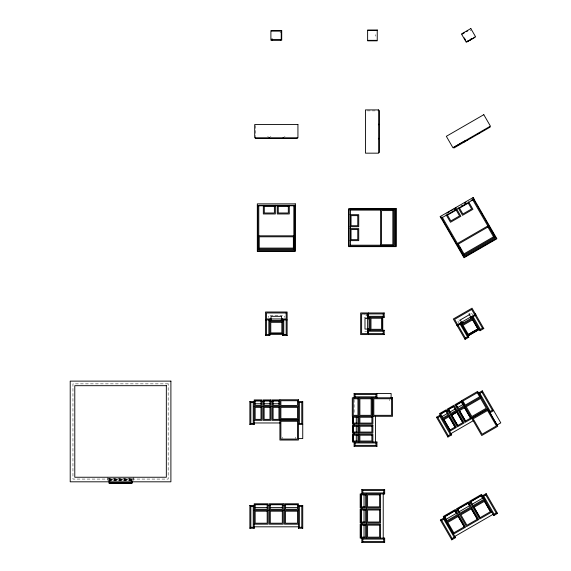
<?xml version="1.0" encoding="UTF-8"?>
<svg xmlns="http://www.w3.org/2000/svg" width="571" height="571" viewBox="0 0 571 571"><rect width="100%" height="100%" fill="white"/><g stroke="black" fill="none" stroke-linecap="round" stroke-linejoin="round"><path stroke-width="0.43" stroke-dasharray="2.85 2.14" d="M470.211 30.848L471.253 30.249M468.313 314.207L469.755 313.372L470.611 314.857M280.033 32.29L281.232 32.29M271.382 38.542L272.581 38.542M367.281 110.867L377.574 110.867M267.578 136.819L268.299 136.819M270.219 136.819L270.94 136.819M284.315 136.819L285.036 136.819M270.054 315.37L282.559 315.37M364.027 317.526L366.596 317.526M364.726 331.701L366.653 331.701M107.876 478.562L133.243 478.562M109.075 478.969L132.037 478.969M109.075 479.155L132.037 479.155M109.796 479.711L131.316 479.711M109.075 480.083L132.037 480.083M109.075 480.268L132.037 480.268M107.876 480.489L133.243 480.489M458.934 319.624L459.791 321.109M457.828 321.073L458.791 322.736M471.567 313.144L472.524 314.807M389.679 399.386L389.679 400.671M375.789 34.695L375.789 36.137M366.653 313.922L366.653 315.849L364.726 315.849L364.726 314.564M354.113 399.55L354.113 413.647M295.535 437.143L295.535 438.428M284.237 316.077L284.237 317.362M282.795 437.143L282.795 438.428M268.377 316.077L268.377 317.362M255.637 125.527L255.637 136.683M133.243 477.242L133.243 481.046M132.037 478.562L132.037 481.303M131.316 478.969L131.316 481.303M109.796 478.969L109.796 481.303M109.075 478.562L109.075 481.303M107.876 477.242L107.876 481.046M168.16 383.862L72.952 383.862L72.952 479.069L168.16 479.069L168.16 383.862"/><path stroke-width="0.86" d="M478.541 392.984L479.847 393.333L490.303 411.441L489.954 412.754L493.701 410.585L492.388 410.235L481.931 392.134L482.281 390.821L478.541 392.984L497.041 425.031L500.788 422.868L482.281 390.821M497.555 513.393L496.242 513.043L485.793 494.943L486.142 493.63L482.402 495.792L493.815 515.563L497.555 513.393L486.142 493.63M493.815 515.563L494.165 514.25L483.716 496.142L482.402 495.792M451.661 434.859L450.348 434.51L439.891 416.402L440.241 415.088L436.494 417.251L447.914 437.022L451.661 434.859L439.42 413.661L446.144 409.778L456.343 427.436L449.62 431.319M460.711 323.172L468.805 337.211L465.065 339.374L465.422 338.061L457.849 324.949M447.914 437.022L448.271 435.709L437.807 417.608L436.494 417.251M475.265 313.786L483.794 328.561L480.054 330.723L480.404 329.41L472.831 316.298M455.522 537.668L454.209 537.318L443.753 519.21L444.11 517.904L440.362 520.06L451.775 539.831L455.522 537.668L444.11 517.904M451.775 539.831L452.125 538.517L441.676 520.417L440.362 520.06M269.819 319.332L269.819 335.541L265.494 335.541L266.45 334.585L266.45 319.439M265.494 335.541L265.494 312.009L287.12 312.009L287.12 335.541L282.795 335.541L283.758 334.585L283.758 319.439M254.202 424.41L253.239 423.454L253.239 402.548L254.202 401.584L249.87 401.584L249.87 424.41L254.202 424.41L254.202 399.928L261.968 399.928L261.968 420.32L254.202 420.32M249.87 424.41L250.833 423.454L250.833 402.548L249.87 401.584M384.197 317.29L383.234 316.327L368.095 316.327L368.095 313.922L383.234 313.922L384.197 312.958L384.197 317.29L367.988 317.29M301.781 402.548L302.744 401.584L298.412 401.584L299.375 402.548L299.375 423.454L298.412 424.41L302.744 424.41L301.781 423.454L301.781 402.548L299.375 402.548M384.197 334.592L383.234 333.628L368.095 333.628L368.095 331.223L383.234 331.223L384.197 330.266L384.197 334.592L360.658 334.592L360.658 312.958L384.197 312.958M354.113 393.462L355.076 394.425L375.982 394.425L376.946 393.462L376.946 397.787L375.982 396.824L355.076 396.824L354.113 397.787L354.113 393.462L391.121 393.462L391.121 397.787M254.202 528.254L253.239 527.29L253.239 506.384L254.202 505.428L249.87 505.428L249.87 528.254L254.202 528.254L254.202 503.772L268.142 503.772L268.142 524.171L254.202 524.171M249.87 528.254L250.833 527.29L250.833 506.384L249.87 505.428M376.946 442.004L375.982 442.968L355.076 442.968L354.113 442.004L354.113 446.329L355.076 445.366L375.982 445.366L376.946 446.329L376.946 442.004L352.464 442.004L352.464 434.231L372.863 434.231L372.863 442.004M302.744 528.254L301.781 527.29L301.781 506.384L302.744 505.428L298.412 505.428L299.375 506.384L299.375 527.29L298.412 528.254L302.744 528.254L302.744 505.428M384.668 493.908L383.712 492.944L362.799 492.944L361.836 493.908L361.836 489.583L384.668 489.583L384.668 493.908L360.187 493.908L360.187 507.84L380.579 507.84L380.579 493.908M361.836 489.583L362.799 490.539L383.712 490.539L384.668 489.583M384.668 538.125L383.712 539.081L362.799 539.081L361.836 538.125L361.836 542.45L362.799 541.486L383.712 541.486L384.668 542.45L384.668 538.125L360.187 538.125L360.187 524.185L380.579 524.185L380.579 538.125M478.962 133.571L479.597 133.2M470.326 39.941L471.575 39.221M479.847 393.333L481.931 392.134M483.716 496.142L485.793 494.943M494.165 514.25L496.242 513.043M462.117 34.132L464.252 32.904M466.386 31.669L467.806 30.848M466.45 41.626L467.87 40.805M469.997 39.57L472.131 38.343M440.212 216.545L473.095 197.559L496.884 238.764L464.002 257.749L440.212 216.545L441.169 218.208L474.051 199.222L473.095 197.559M446.972 213.197L449.263 211.87M450.783 210.992L452.311 210.114M453.838 209.229L456.129 207.908M464.523 203.062L466.05 202.184M454.309 210.071L455.794 209.214M461.182 206.102L462.667 205.246M464.152 204.389L465.643 203.526M471.046 200.407L472.567 199.529L488.776 227.608M463.245 322.387L457.257 325.848L453.303 318.989L472.031 308.183L475.986 315.028L470.74 318.054M472.959 318.44L461.725 324.928L467.97 335.748L479.212 329.26M472.61 319.753L463.031 325.284L468.327 334.435L477.898 328.917L472.61 319.753L477.898 328.91L468.327 334.435M468.092 335.962L479.333 329.467M465.422 338.061L467.499 336.861L468.805 337.211M480.404 329.41L482.481 328.211L483.794 328.561M440.733 414.011L445.794 411.091M453.567 406.602L448.499 409.521L450.769 413.454L455.829 410.528L453.481 406.452L448.413 409.378L449.941 412.019L455.008 409.1M461.332 402.12L456.272 405.039L458.542 408.972L463.602 406.045L461.254 401.97L456.186 404.896L457.714 407.537L462.781 404.611M446.386 411.541L448.692 410.214M437.807 417.608L439.891 416.402M442.175 416.509L447.236 413.582M442.646 419.25L449.377 415.367M464.915 406.395L480.939 397.145L477.627 391.406L461.604 400.656L464.915 406.395L458.192 410.285L465.158 422.347L487.905 409.214L497.755 426.28L481.738 435.53L461.689 400.806L454.959 404.682L458.192 410.285M450.419 414.767L447.193 409.171L453.916 405.289L464.116 422.954L457.385 426.837L450.419 414.767L457.143 410.877M443.96 419.599L449.027 416.68L455.03 427.087L449.969 430.006L443.96 419.599L449.969 430.006M459.498 410.635L464.558 407.708L470.575 418.115L465.508 421.034L459.498 410.635L465.508 421.034M457.735 425.523L462.803 422.604L456.8 412.191L451.732 415.117L457.735 425.523L451.732 415.117L456.793 412.191L462.803 422.604M471.525 417.836L487.548 408.593M450.94 433.61L473.202 420.756M448.271 435.709L450.348 434.51M490.303 411.441L492.388 410.235M470.818 501.681L481.217 495.671L483.487 499.604L473.088 505.606L470.732 501.538L481.139 495.528L482.666 498.169L472.26 504.179M455.594 511.266L457.892 509.946M469.383 503.308L470.911 502.423M441.676 520.417L443.753 519.21M446.515 522.065L458.577 515.092L455.351 509.496L443.282 516.47L453.474 534.128L465.551 527.161L458.577 515.092M459.619 514.492L471.689 507.526L468.463 501.93L456.393 508.897L466.586 526.562L478.662 519.589L471.689 507.526M472.731 506.92L484.8 499.953L481.574 494.358L469.505 501.331L479.704 518.996L491.774 512.023M458.228 516.405L447.828 522.415L453.831 532.822L464.237 526.812L458.228 516.405L464.237 526.812M471.339 508.84L460.933 514.849L466.942 525.249L477.349 519.246L471.339 508.84L477.349 519.239M474.044 507.269L484.451 501.267L490.46 511.673L480.054 517.683L474.044 507.276L480.054 517.683M454.802 536.419L493.094 514.314M452.125 538.517L454.209 537.318M464.466 141.936L465.101 141.579M466.757 140.616L467.385 140.252M368.102 30.491L376.753 30.491M271.382 31.091L281.232 31.091L281.232 39.734L271.382 39.734M368.102 40.341L376.753 40.341M378.68 110.631L379.394 110.631L379.394 124.25L378.68 124.25M378.68 124.728L379.394 124.728L379.394 138.339L378.68 138.339M378.68 138.824L379.394 138.824L379.394 152.443L378.68 152.443M263.152 205.31L258.77 205.31L258.77 235.98M289.468 205.31L293.851 205.31L293.851 250.005L258.77 250.005L258.77 248.249M257.321 205.788L295.286 205.788M349.994 209.15L395.739 209.15L395.739 246.158L349.994 246.158M350.08 210.114L380.75 210.114M350.08 214.682L358.731 214.682L358.731 226.694L350.08 226.694M350.08 228.614L358.731 228.614L358.731 240.634L350.08 240.634M350.08 245.195L380.75 245.195M367.453 317.526L370.015 317.526M265.494 319.924L271.546 319.924M281.068 319.924L287.12 319.924M269.819 321.366L282.795 321.366M367.453 330.024L370.015 330.024M367.988 330.266L384.197 330.266M269.819 333.857L282.795 333.857M269.819 334.099L282.795 334.099M266.45 334.585L268.855 334.585L269.819 335.541M283.758 334.585L286.164 334.585L287.12 335.541M279.911 399.928L272.146 399.928L272.146 420.32L298.412 420.32M255.158 400.892L261.011 400.892M264.13 400.892L269.983 400.892M273.102 400.892L278.955 400.892M262.182 401.584L263.952 401.584M271.047 401.584L272.824 401.584M250.833 402.548L253.239 402.548M255.166 403.776L261.004 403.776M264.13 403.776L269.976 403.776M273.102 403.776L278.948 403.776M254.202 406.388L261.968 406.388M263.174 406.388L270.94 406.388M272.146 406.388L298.412 406.388M279.911 419.599L298.412 419.599M254.202 422.968L279.911 422.968M250.833 423.454L253.239 423.454M299.375 423.454L301.781 423.454M298.412 438.592L302.744 438.592L302.744 401.584M354.113 446.329L376.946 446.329M131.316 482.081L132.037 482.081M109.796 482.445L131.316 482.445M109.075 483.009L132.037 483.009M255.158 504.735L267.178 504.735M270.297 504.735L282.317 504.735M285.443 504.735L297.455 504.735M268.349 505.428L270.119 505.428M282.495 505.428L284.265 505.428M250.833 506.384L253.239 506.384M299.375 506.384L301.781 506.384M255.166 507.619L267.178 507.619M270.304 507.619L282.31 507.619M285.436 507.619L297.455 507.619M254.202 510.238L268.142 510.238M269.334 510.238L283.28 510.238M284.479 510.238L298.412 510.238M298.412 524.171L284.479 524.171L284.479 503.772L298.412 503.772L298.412 528.254M254.202 526.812L298.412 526.812M250.833 527.29L253.239 527.29M299.375 527.29L301.781 527.29M361.836 542.45L384.668 542.45M474.351 37.058L474.594 37.472L467.306 41.676L467.071 41.262M464.28 37.879L465.579 40.127M489.775 126.498L490.132 127.119L478.341 133.928L477.984 133.3M477.57 133.543L477.927 134.164L466.136 140.973L465.772 140.352M472.916 198.216L496.228 238.585L464.173 257.093L440.869 216.716M494.036 236.715L494.914 238.235L464.53 255.779L463.652 254.259M456.543 208.786L460.868 216.273L450.462 222.276L446.137 214.789M442.182 217.073L458.392 245.152M459.705 247.429L461.025 249.705M471.946 316.684L480.054 330.723M471.468 316.341L472.752 318.561M460.647 322.586L461.932 324.813M456.536 324.592L465.065 339.374M464.566 407.708L470.568 418.115M449.02 416.68L455.03 427.087M468.613 201.813L472.938 209.3L462.531 215.317L458.206 207.823M474.915 315.099L482.481 328.211M459.926 323.743L467.499 336.861M484.451 501.267L490.46 511.673M394.775 210.114L394.775 245.195M383.712 490.539L383.712 492.944M383.712 539.081L383.712 541.486M383.234 313.922L383.234 316.327M383.234 331.223L383.234 333.628M383.227 493.908L383.227 538.125M382.756 317.29L382.756 330.266M382.513 317.29L382.513 330.266M375.982 394.425L375.982 396.824M375.982 442.968L375.982 445.366M375.504 416.288L375.504 442.004M372.863 397.787L372.863 424.06L352.464 424.06L352.464 416.288M372.135 397.787L372.135 416.288M370.015 317.29L370.015 330.266M368.573 312.958L368.573 319.018M368.573 328.532L368.573 334.592M366.646 493.908L366.646 507.84M366.646 509.047L366.646 522.986M366.646 524.185L366.646 538.125M364.034 494.864L364.034 506.884M364.034 510.01L364.034 522.022M364.034 525.149L364.034 537.161M362.799 490.539L362.799 492.944M362.799 539.081L362.799 541.486M361.836 507.169L361.836 508.939M361.836 523.093L361.836 524.856M361.15 494.871L361.15 506.884M361.15 510.003L361.15 522.022M361.15 525.149L361.15 537.161M358.916 397.787L358.916 424.06M358.916 425.259L358.916 433.032M358.916 434.231L358.916 442.004M356.304 417.251L356.304 423.097M356.304 426.223L356.304 432.076M356.304 435.195L356.304 441.048M355.076 394.425L355.076 396.824M355.076 442.968L355.076 445.366M354.113 424.267L354.113 426.045M354.113 432.247L354.113 434.024M353.42 417.251L353.42 423.097M353.42 426.223L353.42 432.069M353.42 435.195L353.42 441.04M350.558 208.672L350.558 246.636M349.117 209.15L349.117 246.158M297.213 137.782L297.213 138.503L283.594 138.503L283.594 137.782M294.814 205.225L294.814 250.969L257.806 250.969L257.806 205.225M286.164 319.439L286.164 334.585M283.109 137.782L283.109 138.503L269.498 138.503L269.498 137.782M282.795 319.332L282.795 335.541M282.559 318.796L282.559 321.366M280.511 39.734L280.511 40.22M277.27 205.303L277.27 213.961L289.283 213.961L289.283 205.303L263.331 205.303L263.331 213.961L275.35 213.961L275.35 205.303M272.103 39.734L272.103 40.22M270.054 318.796L270.054 321.366M269.02 137.782L269.02 138.503L255.401 138.503L255.401 137.782M268.855 319.439L268.855 334.585M132.037 481.638L132.037 483.194L109.075 483.194L109.075 481.638M131.316 481.638L131.316 483.194M109.796 481.638L109.796 483.194M470.832 28.55L461.461 33.96L466.271 42.283L475.636 36.872L470.832 28.55M483.794 114.685L446.336 136.312L452.939 147.761L490.403 126.134L483.794 114.685M465.358 140.587L453.567 147.397L453.931 148.025L465.722 141.215L465.358 140.587M456.186 210.099L447.45 215.139L450.812 220.963L459.555 215.924L456.186 210.099M468.263 203.126L459.519 208.172L462.881 214.004L471.625 208.95L468.263 203.126M488.241 225.723L457.021 243.746L463.631 255.187L494.85 237.165L488.241 225.723M487.891 227.037L458.335 244.095L463.987 253.874L493.537 236.815L487.891 227.037M471.682 309.496L454.609 319.346L457.607 324.535L474.672 314.678L471.682 309.496M469.405 314.685L460.247 319.974L462.282 323.5L471.439 318.211L469.405 314.685M445.715 410.942L440.648 413.868L443.003 417.936L448.064 415.017L445.715 410.942M477.277 392.72L462.917 401.006L465.265 405.082L479.626 396.788L477.277 392.72M480.582 398.451L466.229 406.745L471.874 416.523L486.235 408.236L480.582 398.451M487.555 410.528L473.195 418.821L482.088 434.217L496.442 425.93L487.555 410.528M454.916 510.667L444.509 516.676L446.037 519.317L456.443 513.315L454.916 510.667M468.027 503.101L457.621 509.104L459.148 511.752L469.555 505.742L468.027 503.101M455.001 510.809L444.595 516.819L446.865 520.752L457.264 514.742L455.001 510.809M468.106 503.244L457.706 509.253L459.976 513.179L470.376 507.176L468.106 503.244M377.238 30.006L367.624 30.006L367.624 40.827L377.238 40.827L377.238 30.006M281.717 30.606L270.897 30.606L270.897 40.22L281.717 40.22L281.717 30.606M378.68 109.91L365.454 109.91L365.454 153.164L378.68 153.164L378.68 109.91M297.934 124.564L254.68 124.564L254.68 137.782L297.934 137.782L297.934 124.564M295.286 203.861L257.321 203.861L257.321 251.447L295.286 251.447L295.286 203.861M274.387 206.267L264.294 206.267L264.294 212.997L274.387 212.997L274.387 206.267M288.319 206.267L278.234 206.267L278.234 212.997L288.319 212.997L288.319 206.267M396.217 208.672L348.631 208.672L348.631 246.636L396.217 246.636L396.217 208.672M393.812 209.636L380.6 209.636L380.6 245.68L393.812 245.68L393.812 209.636M392.855 210.592L381.564 210.592L381.564 244.716L392.855 244.716L392.855 210.592M357.767 215.638L351.044 215.638L351.044 225.731L357.767 225.731L357.767 215.638M357.767 229.578L351.044 229.578L351.044 239.67L357.767 239.67L357.767 229.578M294.329 235.823L258.285 235.823L258.285 249.042L294.329 249.042L294.329 235.823M293.373 236.787L259.241 236.787L259.241 248.085L293.373 248.085L293.373 236.787M286.164 312.972L266.45 312.972L266.45 318.961L286.164 318.961L286.164 312.972M367.617 313.922L361.621 313.922L361.621 333.628L367.617 333.628L367.617 313.922M281.596 316.334L271.018 316.334L271.018 320.402L281.596 320.402L281.596 316.334M381.549 318.247L370.979 318.247L370.979 329.303L381.549 329.303L381.549 318.247M369.052 318.49L364.99 318.49L364.99 329.067L369.052 329.067L369.052 318.49M281.838 322.322L270.782 322.329L270.782 332.9L281.838 332.9L281.838 322.322M170.9 381.121L70.212 381.121L70.212 481.81L170.9 481.81L170.9 381.121M166.332 385.689L74.78 385.689L74.78 477.242L166.332 477.242L166.332 385.689M392.562 397.787L352.293 397.787L352.293 416.288L392.562 416.288L392.562 397.787M357.96 398.751L353.249 398.751L353.249 415.324L357.96 415.324L357.96 398.751M371.171 398.751L359.88 398.751L359.88 415.324L371.171 415.324L371.171 398.751M391.599 398.751L373.819 398.751L373.819 415.324L391.599 415.324L391.599 398.751M298.412 399.757L279.911 399.757L279.911 440.034L298.412 440.034L298.412 399.757M270.94 399.928L263.174 399.928L263.174 420.32L270.94 420.32L270.94 399.928M261.004 400.721L255.166 400.721L255.158 405.424L261.011 405.424L261.004 400.721M269.976 400.721L264.13 400.721L264.13 405.424L269.983 405.424L269.976 400.721M278.948 400.721L273.102 400.721L273.102 405.424L278.955 405.424L278.948 400.721M297.455 400.721L280.875 400.721L280.875 405.424L297.455 405.424L297.455 400.721M261.011 407.351L255.158 407.351L255.166 419.364L261.011 419.364L261.004 407.344M269.983 407.351L264.13 407.344L264.13 419.364L269.983 419.364L269.976 407.344M278.955 407.351L273.102 407.344L273.102 419.364L278.955 419.364L278.948 407.344M297.455 407.351L280.875 407.351L280.875 418.643L297.455 418.643L297.455 407.351M357.96 417.251L353.256 417.251L353.256 423.097L357.96 423.097L357.96 417.251M371.899 417.251L359.88 417.251L359.887 423.097L371.899 423.097L371.899 417.251M297.455 421.284L280.875 421.284L280.875 439.07L297.455 439.07L297.455 421.284M372.863 425.259L352.464 425.259L352.464 433.032L372.863 433.032L372.863 425.259M357.96 426.223L353.256 426.223L353.256 432.076L357.96 432.069L357.96 426.223M371.899 426.223L359.88 426.223L359.887 432.076L371.899 432.069L371.899 426.223M357.96 435.195L353.256 435.195L353.256 441.048L357.96 441.04L357.96 435.195M371.899 435.195L359.88 435.195L359.887 441.048L371.899 441.04L371.899 435.195M365.683 494.871L360.979 494.864L360.979 506.884L365.683 506.884L365.683 494.871M379.622 494.864L367.603 494.864L367.603 506.884L379.622 506.884L379.622 494.864M283.28 503.772L269.334 503.772L269.334 524.171L283.28 524.171L283.28 503.772M267.178 504.564L255.166 504.564L255.158 509.275L267.178 509.275L267.178 504.564M282.31 504.564L270.304 504.564L270.297 509.275L282.317 509.275L282.31 504.564M297.455 504.564L285.436 504.564L285.443 509.275L297.455 509.275L297.455 504.564M380.579 509.047L360.187 509.047L360.187 522.986L380.579 522.986L380.579 509.047M365.683 510.003L360.979 510.01L360.979 522.022L365.683 522.022L365.683 510.003M379.622 510.01L367.603 510.01L367.61 522.022L379.622 522.022L379.622 510.003M267.178 511.195L255.158 511.195L255.166 523.214L267.178 523.207L267.178 511.195M282.317 511.195L270.297 511.195L270.304 523.214L282.317 523.207L282.31 511.195M297.455 511.195L285.436 511.195L285.436 523.214L297.455 523.214L297.455 511.195M365.683 525.149L360.979 525.149L360.979 537.161L365.683 537.161L365.683 525.149M379.622 525.149L367.603 525.149L367.603 537.161L379.622 537.161L379.622 525.149"/></g></svg>
